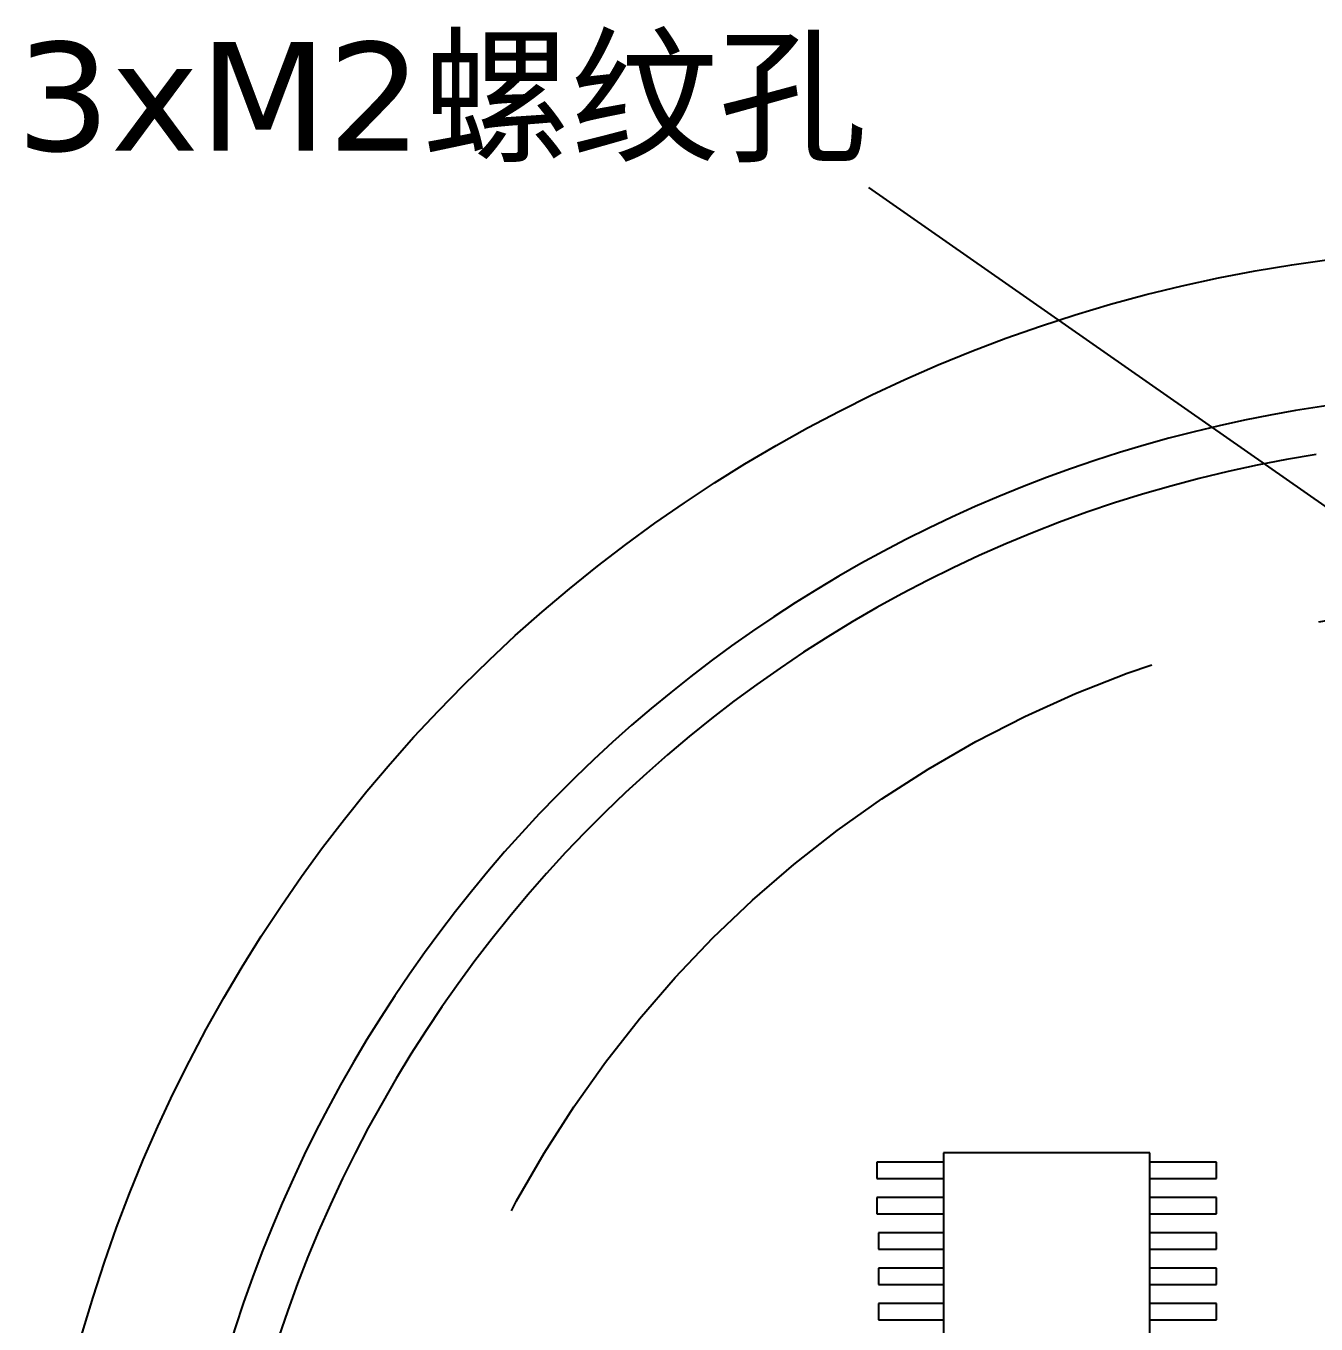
# Model space of a CAD drawing. Header units: millimetres. Extents: x 104 to 312, y 235 to 317.
# Drawn here: x 247.36 to 271.12, y 278.83 to 302.73 of the extents above; entities that cross this region are included whole.
import ezdxf

# ---------------------------------------------------------------- set-up
doc = ezdxf.new("R2010")
doc.units = ezdxf.units.MM
doc.header["$LTSCALE"] = 0.5
doc.linetypes.add('CENTER', pattern=[50.8, 31.75, -6.35, 6.35, -6.35])
doc.layers.get('0').update_dxf_attribs({"linetype": 'CONTINUOUS'})
doc.layers.add('dim', color=6, linetype='CONTINUOUS', lineweight=9)
doc.styles.add('Verdana', font='verdana.ttf', dxfattribs={"height": 2})
doc.dimstyles.new('aaaaaaaa 3.0', dxfattribs={"dimtxt": 2, "dimasz": 1.5, "dimexe": 1.25, "dimexo": 0.625, "dimtad": 1, "dimzin": 9, "dimdsep": 46, "dimtxsty": 'Verdana', "dimcen": 0, "dimadec": 1, "dimazin": 2, "dimtfac": 1, "dimtofl": 0, "dimtmove": 0, "dimatfit": 3, "dimfxl": 1, "dimlwd": 25, "dimlwe": 25, "dimarcsym": 0})

msp = doc.modelspace()

# ---------------------------------------------------------------- linework, layer by layer
at = {"linetype": 'Continuous'}
for p, q in [((263.033, 281.812), (263.033, 281.512)), ((264.257, 281.812), (263.033, 281.812)), ((264.257, 281.987), (264.257, 275.494)), ((268.057, 281.987), (264.257, 281.987)), ((268.057, 275.494), (268.057, 281.987)), ((269.283, 281.812), (268.057, 281.812)), ((269.283, 281.512), (269.283, 281.812)), ((263.033, 281.512), (264.257, 281.512)), ((268.057, 281.512), (269.283, 281.512)), ((263.033, 281.162), (263.033, 280.862)), ((264.257, 281.162), (263.033, 281.162)), ((269.283, 281.162), (268.057, 281.162)), ((269.283, 280.862), (269.283, 281.162)), ((263.033, 280.862), (264.257, 280.862)), ((268.057, 280.862), (269.283, 280.862)), ((263.06, 280.512), (263.06, 280.212)), ((264.257, 280.512), (263.06, 280.512)), ((269.283, 280.512), (268.057, 280.512)), ((269.283, 280.212), (269.283, 280.512)), ((263.06, 280.212), (264.257, 280.212)), ((268.057, 280.212), (269.283, 280.212)), ((263.06, 279.862), (263.06, 279.562)), ((264.257, 279.862), (263.06, 279.862)), ((269.283, 279.862), (268.057, 279.862)), ((269.283, 279.562), (269.283, 279.862)), ((263.06, 279.562), (264.257, 279.562)), ((268.057, 279.562), (269.283, 279.562)), ((263.06, 279.212), (263.06, 278.912)), ((264.257, 279.212), (263.06, 279.212)), ((269.283, 279.212), (268.057, 279.212)), ((269.283, 278.912), (269.283, 279.212)), ((263.06, 278.912), (264.257, 278.912)), ((268.057, 278.912), (269.283, 278.912))]:
    msp.add_line(p, q, dxfattribs=at)
msp.add_circle((274.862, 271.152), 27.5, dxfattribs=at)
at = {"color": 1, "linetype": 'CENTER'}
msp.add_circle((274.862, 271.092), 21, dxfattribs=at)
at = {"linetype": 'Continuous'}
for centre, radius, start, end in [((274.862, 271.152), 24.842, 307.5056, 229.1866), ((274.862, 271.092), 24.042, 98.9588, 179.854)]:
    msp.add_arc(centre, radius, start, end, dxfattribs=at)

# ---------------------------------------------------------------- texts
at = {"layer": 'dim', "insert": (247.178, 302.439), "char_height": 2, "width": 19.11618, "attachment_point": 1, "style": 'Verdana'}
msp.add_mtext('3xM2{\\f宋体|b0|i0|c134|p2;螺纹孔}', dxfattribs=at)

# ---------------------------------------------------------------- leaders
at = {"layer": 'dim'}
msp.add_leader([(273.862, 292.093), (262.88, 299.761)], dimstyle='aaaaaaaa 3.0', override={"dimgap": 0.625, "dimtad": 0}, dxfattribs=at)

doc.saveas('drawing.dxf')
